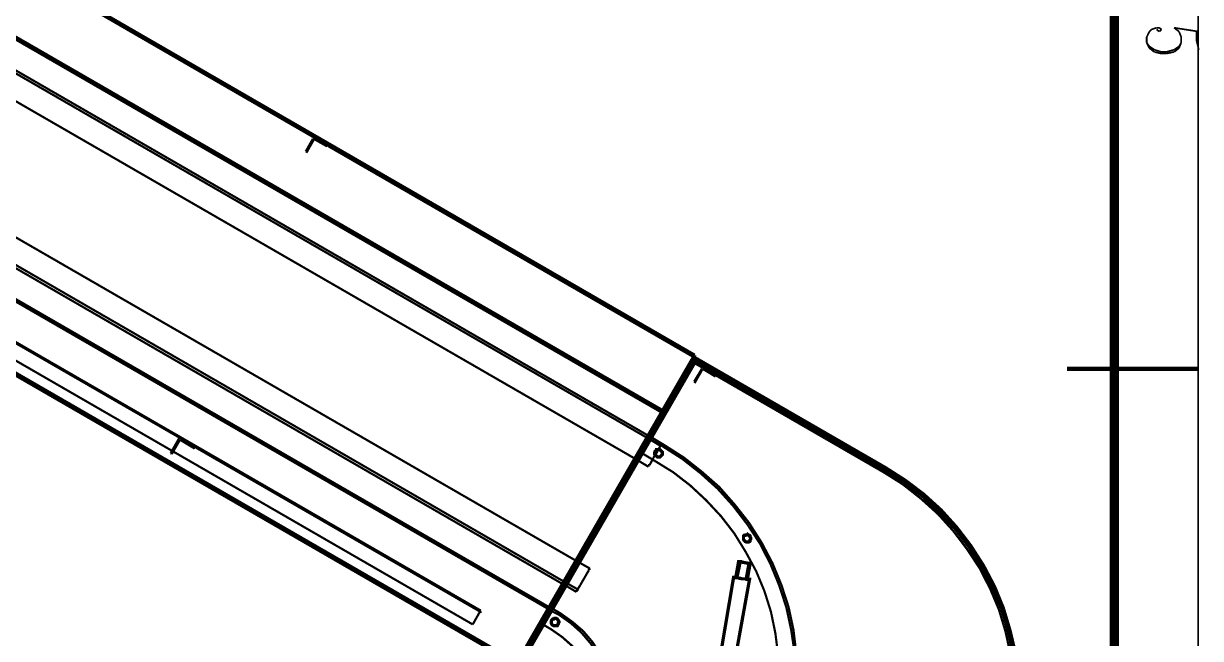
# Model space of a CAD drawing. Extents: x 0.1 to 11.6, y 0.3 to 16.2.
# Drawn here: x 8.005 to 11.577, y 7.447 to 9.313 of the extents above; entities that cross this region are included whole.
import ezdxf

# ---------------------------------------------------------------- set-up
doc = ezdxf.new("R2010")
doc.units = 0
doc.header["$MEASUREMENT"] = 0

msp = doc.modelspace()

# ---------------------------------------------------------------- linework, layer by layer
at = {"color": 0}
for points, const_width in [([(0.155, 16.22), (11.57, 16.22), (11.57, 0.31), (0.155, 0.31), (0.155, 16.22)], 0.00521), ([(10.0384, 8.30165), (10.0433, 8.29833), (9.50836, 7.37169), (9.50331, 7.375), (10.0384, 8.30165)], 0.01), ([(10.0483, 8.29497), (10.0433, 8.29833), (9.50836, 7.37169), (9.51335, 7.36833), (10.0483, 8.29497)], 0.01), ([(9.94168, 8.00331), (9.94336, 8.00499), (9.94336, 8.00836), (9.94336, 8.01167), (9.94336, 8.01335), (9.94168, 8.01497), (9.94, 8.01665), (9.93668, 8.02001), (9.93332, 8.02165), (9.93001, 8.02001), (9.92665, 8.02001), (9.92665, 8.01833), (9.92333, 8.01665), (9.92165, 8.01497), (9.92165, 8.01167), (9.91997, 8.00999), (9.91997, 8.00667), (9.92165, 8.00499), (9.92333, 8.00168), (9.92503, 8.00168), (9.92665, 8), (9.92833, 7.99832), (9.93169, 7.99832), (9.93332, 7.99832), (9.93668, 7.99832), (9.93832, 8), (9.94, 8.00168), (9.94168, 8.00331)], 0.01), ([(10.21, 7.74669), (10.2116, 7.74832), (10.2116, 7.75), (10.2116, 7.75331), (10.21, 7.75499), (10.21, 7.75836), (10.2083, 7.75999), (10.2067, 7.75999), (10.2033, 7.76167), (10.2017, 7.76335), (10.2, 7.76167), (10.1967, 7.76167), (10.195, 7.75999), (10.1917, 7.75999), (10.19, 7.75836), (10.19, 7.75499), (10.19, 7.75168), (10.19, 7.75), (10.19, 7.74832), (10.1917, 7.74501), (10.1934, 7.74333), (10.195, 7.74164), (10.1983, 7.74001), (10.2, 7.74001), (10.2017, 7.74001), (10.205, 7.74001), (10.2083, 7.74164), (10.21, 7.74333), (10.21, 7.74669)], 0.01), ([(9.62831, 7.49164), (9.62831, 7.49501), (9.62999, 7.49669), (9.62999, 7.49832), (9.62831, 7.50168), (9.62668, 7.50331), (9.625, 7.50667), (9.62169, 7.50836), (9.61833, 7.50836), (9.61664, 7.50836), (9.61501, 7.50667), (9.61165, 7.50667), (9.61003, 7.50499), (9.60835, 7.50331), (9.60667, 7.5), (9.60667, 7.49832), (9.60667, 7.49669), (9.60667, 7.49333), (9.60835, 7.49001), (9.61003, 7.48833), (9.61333, 7.48665), (9.61501, 7.48665), (9.61664, 7.48665), (9.62001, 7.48665), (9.62332, 7.48665), (9.625, 7.48665), (9.62668, 7.49001), (9.62831, 7.49164)], 0.01)]:
    msp.add_lwpolyline(points, close=True, dxfattribs=dict(at, const_width=const_width))
for points, const_width in [([(11.315, 16.02), (11.315, 0.51666)], 0.02833), ([(5.29497, 11.0483), (10.0417, 8.30664)], 0.01), ([(5.29167, 10.8167), (9.94336, 8.13167)], 0.00667), ([(9.89665, 8.05664), (6.09831, 10.2483)], 0.00667), ([(9.90169, 8.06168), (9.90001, 8.06332), (6.10335, 10.255)], 0.00667), ([(6.06168, 10.185), (9.86003, 7.99333), (9.90001, 8.06332)], 0.00667), ([(5.29167, 10.0233), (9.59831, 7.53836)], 0.01), ([(9.60167, 7.54167), (5.29497, 10.0283), (5.29167, 10.03)], 0.00667), ([(9.72331, 7.66), (9.68164, 7.68332), (5.88336, 9.875)], 0.00667), ([(5.30501, 9.79167), (9.49333, 7.37332)], 0.01), ([(5.84332, 9.80501), (9.63997, 7.61333), (9.68164, 7.68332)], 0.00667), ([(5.84668, 9.81332), (9.64501, 7.62001)], 0.00667), ([(7.64333, 9.46669), (9.94499, 8.13835)], 0.01), ([(9.50499, 7.37332), (6.05333, 9.36501), (6.09, 9.42833)], 0.01), ([(8.88997, 8.965), (8.22667, 9.34831), (8.22499, 9.345)], 0.00667), ([(11.4134, 9.27165), (11.4217, 9.28836)], 0.00521), ([(11.4217, 9.28836), (11.4283, 9.29497)], 0.00521), ([(11.4283, 9.29497), (11.4434, 9.30003)], 0.00521), ([(11.4434, 9.30003), (11.4517, 9.30003)], 0.00521), ([(11.4517, 9.28836), (11.4434, 9.29497)], 0.00521), ([(11.4517, 9.30003), (11.4583, 9.29497)], 0.00521), ([(11.4583, 9.29497), (11.4517, 9.28836)], 0.00521), ([(11.5717, 9.28836), (11.4967, 9.30003)], 0.00521), ([(11.4967, 9.30003), (11.5117, 9.28836)], 0.00521), ([(11.5117, 9.28836), (11.5183, 9.27165)], 0.00521), ([(11.565, 9.28836), (11.565, 9.25999)], 0.00521), ([(9.39333, 7.53168), (6.36833, 9.27832), (6.36833, 9.27669), (6.36664, 9.27501), (6.36664, 9.27333)], 0.00667), ([(11.4134, 9.25499), (11.4134, 9.27165)], 0.00521), ([(11.4217, 9.23833), (11.4134, 9.25499)], 0.00521), ([(11.4217, 9.24333), (11.4134, 9.25499)], 0.00521), ([(11.5183, 9.25499), (11.5117, 9.23833)], 0.00521), ([(11.5183, 9.25499), (11.5117, 9.24333)], 0.00521), ([(11.5183, 9.27165), (11.5183, 9.25499)], 0.00521), ([(11.565, 9.25999), (11.5717, 9.23335)], 0.00521), ([(6.345, 9.23503), (9.36833, 7.49001)], 0.00667), ([(11.4367, 9.23335), (11.4217, 9.24333)], 0.00521), ([(11.4367, 9.22667), (11.4217, 9.23833)], 0.00521), ([(11.4583, 9.22667), (11.4367, 9.23335)], 0.00521), ([(11.4583, 9.22168), (11.4367, 9.22667)], 0.00521), ([(11.4733, 9.22667), (11.4583, 9.22667)], 0.00521), ([(11.4733, 9.22168), (11.4583, 9.22168)], 0.00521), ([(11.4967, 9.23335), (11.4733, 9.22667)], 0.00521), ([(11.4967, 9.22667), (11.4733, 9.22168)], 0.00521), ([(11.5117, 9.24333), (11.4967, 9.23335)], 0.00521), ([(11.5117, 9.23833), (11.4967, 9.22667)], 0.00521), ([(8.86165, 8.92503), (8.88336, 8.96332)], 0.00667), ([(8.88667, 8.96164), (8.86501, 8.92333), (8.86165, 8.92503)], 0.00667), ([(8.88336, 8.96332), (8.88499, 8.96332), (8.88667, 8.965), (8.88835, 8.965), (8.88997, 8.965)], 0.00667), ([(8.88667, 8.96164), (8.88835, 8.96164)], 0.00667), ([(8.88835, 8.96164), (8.92665, 8.94)], 0.00667), ([(8.88997, 8.965), (8.92833, 8.94168)], 0.00667), ([(10.04, 8.30003), (8.92833, 8.94168), (8.92665, 8.94)], 0.00667), ([(7.49501, 8.62332), (7.54167, 8.59668), (8.47835, 8.05664)], 0.00667), ([(10.0417, 8.30664), (10.0417, 8.30501), (10.04, 8.30501), (10.04, 8.30333), (10.0384, 8.30165)], 0.01), ([(10.0467, 8.28668), (10.0433, 8.28168)], 0.00667), ([(10.0483, 8.29497), (10.05, 8.29497), (10.6217, 7.965), (10.6816, 7.92665), (10.7367, 7.88499), (10.79, 7.83664), (10.8366, 7.785), (10.88, 7.72835), (10.9183, 7.66835), (10.9517, 7.60499), (10.9783, 7.53999), (10.9983, 7.47331), (11.015, 7.40332), (11.0233, 7.33333), (11.0267, 7.26335), (11.0267, 6.77669), (11.0267, 6.73503), (11.0433, 6.73503), (11.0433, 6.81668), (11.0267, 6.81668)], 0.01), ([(10.0467, 8.28668), (10.6183, 7.95665), (10.6767, 7.91997), (10.7333, 7.87668), (10.7833, 7.83003), (10.8317, 7.77832), (10.8733, 7.72331), (10.9117, 7.66336), (10.9434, 7.60167), (10.9717, 7.53668), (10.9916, 7.47), (11.0067, 7.40169)], 0.00667), ([(10.05, 8.29497), (10.0483, 8.28836), (10.6183, 7.95833), (10.6783, 7.92165), (10.7333, 7.87831), (10.785, 7.83165), (10.8333, 7.78), (10.875, 7.72331), (10.9134, 7.66499), (10.945, 7.60167), (10.9717, 7.53668), (10.9933, 7.47), (11.0084, 7.40169)], 0.00667), ([(10.04, 8.22667), (10.0633, 8.26497)], 0.00667), ([(10.065, 8.26335), (10.0433, 8.22499), (10.04, 8.22667)], 0.00667), ([(11, 7.40001), (10.985, 7.46832), (10.965, 7.535), (10.9383, 7.59831), (10.9067, 7.66), (10.8683, 7.71832), (10.8267, 7.77333), (10.78, 7.82497), (10.7283, 7.87169), (10.6733, 7.91499), (10.615, 7.95167), (10.0433, 8.28168)], 0.00667), ([(10.0633, 8.26497), (10.0633, 8.26665), (10.065, 8.26665), (10.0667, 8.26833), (10.0684, 8.26665)], 0.00667), ([(10.065, 8.26335), (10.0667, 8.26335), (10.0667, 8.26497)], 0.00667), ([(10.0667, 8.26497), (10.105, 8.24164)], 0.00667), ([(10.0684, 8.26665), (10.1067, 8.24501)], 0.00667), ([(11.57, 8.26497), (11.1717, 8.26497)], 0.01333), ([(11.37, 8.26497), (11.57, 8.26497)], 0.01333), ([(9.99501, 8.22168), (9.99832, 8.22)], 0.00667), ([(9.99832, 8.22), (10.005, 8.21669)], 0.00667), ([(10.0084, 8.23665), (10.005, 8.23833)], 0.00667), ([(10.0133, 8.23335), (10.0084, 8.23665)], 0.00667), ([(10.1067, 8.24501), (10.105, 8.24164)], 0.00667), ([(9.94336, 8.13167), (9.94667, 8.12999)], 0.00667), ([(9.91336, 8.08165), (9.91835, 8.07835)], 0.00667), ([(9.91835, 8.07835), (9.92333, 8.07497)], 0.00667), ([(9.92665, 8.095), (9.92333, 8.09831)], 0.00667), ([(9.93332, 8.09332), (9.92665, 8.095)], 0.00667), ([(8.47835, 8.05664), (8.45167, 8.00999)], 0.00667), ([(8.47999, 8.05003), (8.45503, 8.00667)], 0.00667), ([(8.47835, 8.05664), (8.52501, 8.02832), (9.39165, 7.52832)], 0.00667), ([(8.52501, 8.02832), (8.52165, 8.02501), (8.47999, 8.05003)], 0.00667), ([(9.93164, 8.02001), (9.93332, 8.02333), (9.935, 8.02501), (9.935, 8.02669), (9.93668, 8.03), (9.93832, 8.03168), (9.89665, 8.05664)], 0.00667), ([(9.90169, 8.06168), (9.90668, 8.06)], 0.00667), ([(9.90332, 8.05333), (9.94499, 8.03), (10.005, 7.99164), (10.06, 7.94835), (10.1117, 7.90169), (10.1583, 7.84999), (10.2017, 7.79335), (10.24, 7.73503), (10.2717, 7.67333), (10.2983, 7.60835), (10.32, 7.54167), (10.335, 7.47168), (10.345, 7.40332), (10.3467, 7.33333), (10.345, 7.26335), (10.335, 7.19336), (10.3267, 7.14501)], 0.00667), ([(10.35, 7.40332), (10.3417, 7.47331), (10.3267, 7.54335), (10.305, 7.61003), (10.2783, 7.67503), (10.245, 7.73833), (10.2067, 7.79833), (10.1634, 7.85335), (10.1166, 7.90668), (10.0633, 7.95335), (10.0084, 7.99669), (9.94835, 8.035), (9.90668, 8.06)], 0.00667), ([(9.94168, 8.03668), (9.94, 8.03668), (9.94, 8.035), (9.94, 8.03331), (9.93832, 8.03331), (9.93832, 8.03168)], 0.00667), ([(9.94168, 8.03836), (9.94168, 8.03668)], 0.00667), ([(8.45167, 8.00999), (8.45503, 8.00667)], 0.00667), ([(9.87831, 8.01167), (9.91997, 7.98665), (9.97667, 7.95167), (10.0283, 7.91168), (10.0767, 7.86664), (10.1217, 7.81836), (10.1617, 7.76665), (10.1967, 7.71001), (10.2283, 7.65169), (10.2533, 7.59169), (10.2733, 7.52832), (10.2867, 7.46332), (10.295, 7.39833)], 0.00667), ([(9.92165, 8.00499), (9.905, 7.97331)], 0.00667), ([(9.93001, 8.02001), (9.92833, 8.01833), (9.92165, 8.00499)], 0.01), ([(9.90169, 7.96832), (9.86003, 7.99333)], 0.00667), ([(9.905, 7.97331), (9.90332, 7.97331), (9.90332, 7.97168), (9.90169, 7.97), (9.90169, 7.96832)], 0.00667), ([(9.83165, 7.94168), (9.83664, 7.93832)], 0.00667), ([(9.83664, 7.93832), (9.84169, 7.935)], 0.00667), ([(9.84668, 7.95503), (9.84169, 7.95833)], 0.00667), ([(9.85167, 7.95167), (9.84668, 7.95503)], 0.00667), ([(9.75168, 7.80003), (9.75499, 7.79833)], 0.00667), ([(9.75499, 7.79833), (9.76167, 7.79497)], 0.00667), ([(9.76497, 7.815), (9.76167, 7.81668)], 0.00667), ([(9.77001, 7.81168), (9.76497, 7.815)], 0.00667), ([(9.68332, 7.67503), (9.68001, 7.67665)], 0.00667), ([(10.18, 7.68001), (10.2067, 7.67503), (10.1983, 7.62831), (10.195, 7.62831), (10.1917, 7.62831), (10.1883, 7.62831), (10.185, 7.62831), (10.18, 7.62999), (10.1767, 7.62999), (10.1733, 7.63167), (10.17, 7.63167), (10.18, 7.68001), (10.1783, 7.68001), (10.1767, 7.68001), (10.175, 7.68001), (10.1667, 7.63336), (10.1634, 7.63336), (10.1617, 7.63336), (10.16, 7.63336), (10.1183, 7.38667)], 0.01), ([(10.1634, 7.37831), (10.2083, 7.62668), (10.2067, 7.62668), (10.205, 7.62668), (10.2017, 7.62668), (10.21, 7.67503), (10.2083, 7.67503), (10.2067, 7.67503)], 0.01), ([(9.66997, 7.66), (9.67503, 7.65831)], 0.00667), ([(9.67503, 7.65831), (9.68001, 7.655)], 0.00667), ([(9.69, 7.67165), (9.68332, 7.67503)], 0.00667), ([(9.72, 7.65332), (9.69499, 7.61003)], 0.00667), ([(9.72331, 7.66), (9.72331, 7.65831), (9.72168, 7.65831), (9.72168, 7.65668), (9.72, 7.655), (9.72, 7.65332)], 0.00667), ([(9.63997, 7.61333), (9.64333, 7.61165)], 0.00667), ([(9.64333, 7.61165), (9.64665, 7.61003)], 0.00667), ([(9.64501, 7.62001), (9.68668, 7.59668)], 0.00667), ([(9.64665, 7.61003), (9.68332, 7.58832)], 0.00667), ([(9.69499, 7.61003), (9.69336, 7.60667), (9.69168, 7.60499), (9.69, 7.60167), (9.68832, 7.59999), (9.68832, 7.59831), (9.68668, 7.59668)], 0.00667), ([(9.68668, 7.59668), (9.68668, 7.595), (9.685, 7.595), (9.685, 7.59332), (9.68332, 7.59169), (9.68332, 7.59)], 0.00667), ([(9.68332, 7.59), (9.68332, 7.58832)], 0.00667), ([(9.57835, 7.49164), (9.60667, 7.47499), (9.63997, 7.45167), (9.66997, 7.42503), (9.69667, 7.39165), (9.71669, 7.35667), (9.72999, 7.31836), (9.73833, 7.27832), (9.74164, 7.23665), (9.73665, 7.19499), (9.73167, 7.16336), (9.78668, 7.155), (9.79167, 7.18668), (9.79665, 7.22999), (9.79497, 7.27333), (9.78836, 7.31668), (9.77501, 7.36003), (9.75667, 7.39833), (9.73167, 7.43668), (9.70335, 7.47), (9.66997, 7.49832), (9.63499, 7.52333), (9.60667, 7.53999), (9.60167, 7.54167)], 0.00667), ([(9.59831, 7.53668), (9.60335, 7.53331), (9.60835, 7.53), (9.63167, 7.51833), (9.66667, 7.49333), (9.69835, 7.465), (9.72667, 7.43164), (9.75, 7.39665), (9.76833, 7.35667), (9.78168, 7.315), (9.78836, 7.27333), (9.78999, 7.22999), (9.785, 7.18668), (9.78, 7.155)], 0.00667), ([(9.38997, 7.52832), (9.36833, 7.49001)], 0.00667), ([(9.39333, 7.53168), (9.39165, 7.53), (9.39165, 7.52832), (9.38997, 7.52832)], 0.00667), ([(9.58832, 7.52001), (9.59332, 7.51665)], 0.00667), ([(9.59332, 7.51665), (9.59831, 7.51335)], 0.00667)]:
    msp.add_lwpolyline(points, dxfattribs=dict(at, const_width=const_width))

doc.saveas('drawing.dxf')
